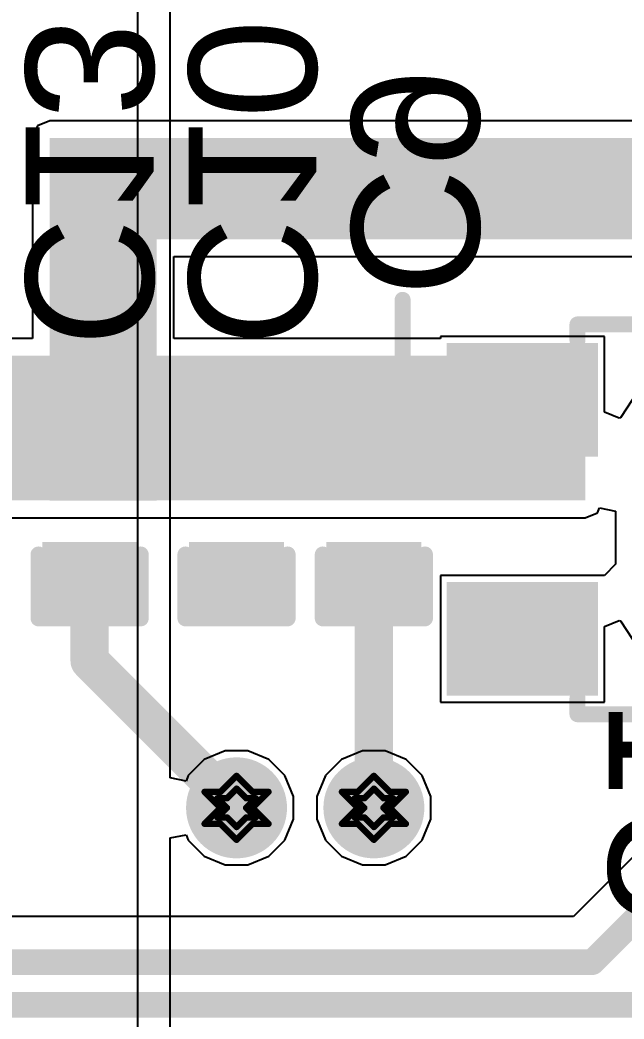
# Model space of a CAD drawing. Header units: inches. Extents: x -2.7 to 10.9, y -2.9 to 7.4.
# Drawn here: x 0.2682 to 0.4573, y -2.4041 to -2.0914 of the extents above; entities that cross this region are included whole.
import ezdxf

# ---------------------------------------------------------------- set-up
doc = ezdxf.new("R2010")
doc.units = ezdxf.units.IN
doc.header["$MEASUREMENT"] = 0
for name, color, linetype in [('Board Outline', 216, 'Continuous'), ('Bottom Layer', 5, 'Continuous'), ('Bottom Overlay', 54, 'Continuous'), ('Bottom Paste', 16, 'Continuous'), ('Bottom Solder', 6, 'Continuous'), ('Drill Drawing', 1, 'Continuous'), ('Layer 2', 16, 'Continuous'), ('Layer 3', 76, 'Continuous'), ('Top Layer', 1, 'Continuous'), ('Top Solder', 216, 'Continuous'), ('Via Holes', 16, 'Continuous')]:
    doc.layers.add(name, color=color, linetype=linetype)
doc.styles.add('Arial', font='', dxfattribs={"height": 0.2})
doc.styles.get('Arial').set_extended_font_data('Arial')

# ---------------------------------------------------------------- blocks, each defined once
blk = doc.blocks.new('SOT_25_5_B_140')
at = {"layer": 'Bottom Layer'}
for points in [[(-0.06692915, 0.05118115), (-0.02755905, 0.05118115), (-0.02755905, 0.02362205), (-0.06692915, 0.02362205)], [(0.02755905, 0.05118115), (0.06692915, 0.05118115), (0.06692915, 0.02362205), (0.02755905, 0.02362205)], [(-0.06692915, 0.01377955), (-0.02755905, 0.01377955), (-0.02755905, -0.01377955), (-0.06692915, -0.01377955)], [(-0.06692915, -0.02362205), (-0.02755905, -0.02362205), (-0.02755905, -0.05118115), (-0.06692915, -0.05118115)], [(0.02755905, -0.02362205), (0.06692915, -0.02362205), (0.06692915, -0.05118115), (0.02755905, -0.05118115)]]:
    blk.add_hatch(color=5, dxfattribs=at).paths.add_polyline_path(points)
at = {"layer": 'Bottom Paste'}
for points in [[(-0.06692915, 0.05118115), (-0.02755905, 0.05118115), (-0.02755905, 0.02362205), (-0.06692915, 0.02362205)], [(0.02755905, 0.05118115), (0.06692915, 0.05118115), (0.06692915, 0.02362205), (0.02755905, 0.02362205)], [(-0.06692915, 0.01377955), (-0.02755905, 0.01377955), (-0.02755905, -0.01377955), (-0.06692915, -0.01377955)], [(-0.06692915, -0.02362205), (-0.02755905, -0.02362205), (-0.02755905, -0.05118115), (-0.06692915, -0.05118115)], [(0.02755905, -0.02362205), (0.06692915, -0.02362205), (0.06692915, -0.05118115), (0.02755905, -0.05118115)]]:
    blk.add_hatch(color=16, dxfattribs=at).paths.add_polyline_path(points)
at = {"layer": 'Bottom Solder'}
for points in [[(-0.07092915, 0.05518115), (-0.02355905, 0.05518115), (-0.02355905, 0.01962205), (-0.07092915, 0.01962205)], [(0.02355905, 0.05518115), (0.07092915, 0.05518115), (0.07092915, 0.01962205), (0.02355905, 0.01962205)], [(-0.07092915, 0.01777955), (-0.02355905, 0.01777955), (-0.02355905, -0.01777955), (-0.07092915, -0.01777955)], [(-0.07092915, -0.01962205), (-0.02355905, -0.01962205), (-0.02355905, -0.05518115), (-0.07092915, -0.05518115)], [(0.02355905, -0.01962205), (0.07092915, -0.01962205), (0.07092915, -0.05518115), (0.02355905, -0.05518115)]]:
    blk.add_hatch(color=6, dxfattribs=at).paths.add_polyline_path(points)
at = {"layer": 'Bottom Overlay'}
for points in [[(-0.03, 0.061, 0.005, 0.005, 0), (-0.03, 0.056, 0.005, 0.005, 0)], [(0.03, 0.061, 0.005, 0.005, 0), (-0.03, 0.061, 0.005, 0.005, 0)], [(0.03, 0.061, 0.005, 0.005, 0), (0.03, 0.056, 0.005, 0.005, 0)], [(-0.078, -0.032, 0.005, 0.005, 0), (-0.078, -0.042, 0.005, 0.005, 0)], [(-0.073, -0.037, 0.005, 0.005, 0), (-0.078, -0.032, 0.005, 0.005, 0)], [(-0.073, -0.037, 0.005, 0.005, 0), (-0.078, -0.042, 0.005, 0.005, 0)], [(-0.03, -0.056, 0.005, 0.005, 0), (-0.03, -0.061, 0.005, 0.005, 0)], [(0.03, -0.056, 0.005, 0.005, 0), (0.03, -0.061, 0.005, 0.005, 0)], [(0.03, -0.061, 0.005, 0.005, 0), (-0.03, -0.061, 0.005, 0.005, 0)]]:
    blk.add_lwpolyline(points, format="xyseb", dxfattribs=at)
for points in [[(-0.03125, 0.061, 0.0025, 0.0025, 1), (-0.02875, 0.061, 0.0025, 0.0025, 1)], [(-0.03125, 0.061, 0.0025, 0.0025, 1), (-0.02875, 0.061, 0.0025, 0.0025, 1)], [(0.02875, 0.061, 0.0025, 0.0025, 1), (0.03125, 0.061, 0.0025, 0.0025, 1)], [(0.02875, 0.061, 0.0025, 0.0025, 1), (0.03125, 0.061, 0.0025, 0.0025, 1)], [(-0.03125, 0.056, 0.0025, 0.0025, 1), (-0.02875, 0.056, 0.0025, 0.0025, 1)], [(0.02875, 0.056, 0.0025, 0.0025, 1), (0.03125, 0.056, 0.0025, 0.0025, 1)], [(-0.07925, -0.032, 0.0025, 0.0025, 1), (-0.07675, -0.032, 0.0025, 0.0025, 1)], [(-0.07925, -0.032, 0.0025, 0.0025, 1), (-0.07675, -0.032, 0.0025, 0.0025, 1)], [(-0.07425, -0.037, 0.0025, 0.0025, 1), (-0.07175, -0.037, 0.0025, 0.0025, 1)], [(-0.07425, -0.037, 0.0025, 0.0025, 1), (-0.07175, -0.037, 0.0025, 0.0025, 1)], [(-0.07925, -0.042, 0.0025, 0.0025, 1), (-0.07675, -0.042, 0.0025, 0.0025, 1)], [(-0.07925, -0.042, 0.0025, 0.0025, 1), (-0.07675, -0.042, 0.0025, 0.0025, 1)], [(-0.03125, -0.056, 0.0025, 0.0025, 1), (-0.02875, -0.056, 0.0025, 0.0025, 1)], [(0.02875, -0.056, 0.0025, 0.0025, 1), (0.03125, -0.056, 0.0025, 0.0025, 1)], [(-0.03125, -0.061, 0.0025, 0.0025, 1), (-0.02875, -0.061, 0.0025, 0.0025, 1)], [(-0.03125, -0.061, 0.0025, 0.0025, 1), (-0.02875, -0.061, 0.0025, 0.0025, 1)], [(0.02875, -0.061, 0.0025, 0.0025, 1), (0.03125, -0.061, 0.0025, 0.0025, 1)], [(0.02875, -0.061, 0.0025, 0.0025, 1), (0.03125, -0.061, 0.0025, 0.0025, 1)]]:
    blk.add_lwpolyline(points, format="xyseb", close=True, dxfattribs=at)
blk = doc.blocks.new('C___0402_B_331')
at = {"layer": 'Bottom Layer'}
for points in [[(-0.009500000000000001, 0.0125), (-0.009499999999999998, -0.0125), (-0.0275, -0.0125), (-0.0275, 0.0125)], [(0.0275, 0.0125), (0.0275, -0.0125), (0.009500000000000001, -0.0125), (0.009499999999999998, 0.0125)]]:
    blk.add_hatch(color=5, dxfattribs=at).paths.add_polyline_path(points)
at = {"layer": 'Bottom Paste'}
for points in [[(-0.009500000000000001, 0.0125), (-0.009499999999999998, -0.0125), (-0.0275, -0.0125), (-0.0275, 0.0125)], [(0.0275, 0.0125), (0.0275, -0.0125), (0.009500000000000001, -0.0125), (0.009499999999999998, 0.0125)]]:
    blk.add_hatch(color=16, dxfattribs=at).paths.add_polyline_path(points)
at = {"layer": 'Bottom Solder'}
for points in [[(-0.007137800000000001, 0.0148622), (-0.007137799999999999, -0.0148622), (-0.0298622, -0.0148622), (-0.0298622, 0.0148622)], [(0.0298622, 0.0148622), (0.0298622, -0.0148622), (0.007137800000000001, -0.0148622), (0.007137799999999999, 0.0148622)]]:
    blk.add_hatch(color=6, dxfattribs=at).paths.add_polyline_path(points)
at = {"layer": 'Bottom Overlay'}
for points in [[(-0.031, 0.016, 0.005, 0.005, 0), (-0.031, -0.016, 0.005, 0.005, 0)], [(-0.031, 0.016, 0.005, 0.005, 0), (-0.011, 0.016, 0.005, 0.005, 0)], [(0.011, 0.016, 0.005, 0.005, 0), (0.031, 0.016, 0.005, 0.005, 0)], [(0.031, 0.016, 0.005, 0.005, 0), (0.031, -0.016, 0.005, 0.005, 0)], [(-0.031, -0.016, 0.005, 0.005, 0), (-0.011, -0.016, 0.005, 0.005, 0)], [(0.011, -0.016, 0.005, 0.005, 0), (0.031, -0.016, 0.005, 0.005, 0)]]:
    blk.add_lwpolyline(points, format="xyseb", dxfattribs=at)
for points in [[(-0.03225, 0.016, 0.0025, 0.0025, 1), (-0.02975, 0.016, 0.0025, 0.0025, 1)], [(-0.03225, 0.016, 0.0025, 0.0025, 1), (-0.02975, 0.016, 0.0025, 0.0025, 1)], [(-0.01225, 0.016, 0.0025, 0.0025, 1), (-0.00975, 0.016, 0.0025, 0.0025, 1)], [(0.00975, 0.016, 0.0025, 0.0025, 1), (0.01225, 0.016, 0.0025, 0.0025, 1)], [(0.02975, 0.016, 0.0025, 0.0025, 1), (0.03225, 0.016, 0.0025, 0.0025, 1)], [(0.02975, 0.016, 0.0025, 0.0025, 1), (0.03225, 0.016, 0.0025, 0.0025, 1)], [(-0.03225, -0.016, 0.0025, 0.0025, 1), (-0.02975, -0.016, 0.0025, 0.0025, 1)], [(-0.03225, -0.016, 0.0025, 0.0025, 1), (-0.02975, -0.016, 0.0025, 0.0025, 1)], [(-0.01225, -0.016, 0.0025, 0.0025, 1), (-0.00975, -0.016, 0.0025, 0.0025, 1)], [(0.00975, -0.016, 0.0025, 0.0025, 1), (0.01225, -0.016, 0.0025, 0.0025, 1)], [(0.02975, -0.016, 0.0025, 0.0025, 1), (0.03225, -0.016, 0.0025, 0.0025, 1)], [(0.02975, -0.016, 0.0025, 0.0025, 1), (0.03225, -0.016, 0.0025, 0.0025, 1)]]:
    blk.add_lwpolyline(points, format="xyseb", close=True, dxfattribs=at)
blk = doc.blocks.new('C___0402_B_334')
at = {"layer": 'Bottom Layer'}
for points in [[(-0.009500000000000001, 0.0125), (-0.009499999999999998, -0.0125), (-0.0275, -0.0125), (-0.0275, 0.0125)], [(0.0275, 0.0125), (0.0275, -0.0125), (0.009500000000000001, -0.0125), (0.009499999999999998, 0.0125)]]:
    blk.add_hatch(color=5, dxfattribs=at).paths.add_polyline_path(points)
at = {"layer": 'Bottom Paste'}
for points in [[(-0.009500000000000001, 0.0125), (-0.009499999999999998, -0.0125), (-0.0275, -0.0125), (-0.0275, 0.0125)], [(0.0275, 0.0125), (0.0275, -0.0125), (0.009500000000000001, -0.0125), (0.009499999999999998, 0.0125)]]:
    blk.add_hatch(color=16, dxfattribs=at).paths.add_polyline_path(points)
at = {"layer": 'Bottom Solder'}
for points in [[(-0.007137800000000001, 0.0148622), (-0.007137799999999999, -0.0148622), (-0.0298622, -0.0148622), (-0.0298622, 0.0148622)], [(0.0298622, 0.0148622), (0.0298622, -0.0148622), (0.007137800000000001, -0.0148622), (0.007137799999999999, 0.0148622)]]:
    blk.add_hatch(color=6, dxfattribs=at).paths.add_polyline_path(points)
at = {"layer": 'Bottom Overlay'}
for points in [[(-0.031, 0.016, 0.005, 0.005, 0), (-0.011, 0.016, 0.005, 0.005, 0)], [(-0.031, 0.016, 0.005, 0.005, 0), (-0.031, -0.016, 0.005, 0.005, 0)], [(0.011, 0.016, 0.005, 0.005, 0), (0.031, 0.016, 0.005, 0.005, 0)], [(0.031, 0.016, 0.005, 0.005, 0), (0.031, -0.016, 0.005, 0.005, 0)], [(-0.031, -0.016, 0.005, 0.005, 0), (-0.011, -0.016, 0.005, 0.005, 0)], [(0.011, -0.016, 0.005, 0.005, 0), (0.031, -0.016, 0.005, 0.005, 0)]]:
    blk.add_lwpolyline(points, format="xyseb", dxfattribs=at)
for points in [[(-0.03225, 0.016, 0.0025, 0.0025, 1), (-0.02975, 0.016, 0.0025, 0.0025, 1)], [(-0.03225, 0.016, 0.0025, 0.0025, 1), (-0.02975, 0.016, 0.0025, 0.0025, 1)], [(-0.01225, 0.016, 0.0025, 0.0025, 1), (-0.00975, 0.016, 0.0025, 0.0025, 1)], [(0.00975, 0.016, 0.0025, 0.0025, 1), (0.01225, 0.016, 0.0025, 0.0025, 1)], [(0.02975, 0.016, 0.0025, 0.0025, 1), (0.03225, 0.016, 0.0025, 0.0025, 1)], [(0.02975, 0.016, 0.0025, 0.0025, 1), (0.03225, 0.016, 0.0025, 0.0025, 1)], [(-0.03225, -0.016, 0.0025, 0.0025, 1), (-0.02975, -0.016, 0.0025, 0.0025, 1)], [(-0.03225, -0.016, 0.0025, 0.0025, 1), (-0.02975, -0.016, 0.0025, 0.0025, 1)], [(-0.01225, -0.016, 0.0025, 0.0025, 1), (-0.00975, -0.016, 0.0025, 0.0025, 1)], [(0.00975, -0.016, 0.0025, 0.0025, 1), (0.01225, -0.016, 0.0025, 0.0025, 1)], [(0.02975, -0.016, 0.0025, 0.0025, 1), (0.03225, -0.016, 0.0025, 0.0025, 1)], [(0.02975, -0.016, 0.0025, 0.0025, 1), (0.03225, -0.016, 0.0025, 0.0025, 1)]]:
    blk.add_lwpolyline(points, format="xyseb", close=True, dxfattribs=at)
blk = doc.blocks.new('C___0402_B_335')
at = {"layer": 'Bottom Layer'}
for points in [[(-0.009500000000000001, 0.0125), (-0.009499999999999998, -0.0125), (-0.0275, -0.0125), (-0.0275, 0.0125)], [(0.0275, 0.0125), (0.0275, -0.0125), (0.009500000000000001, -0.0125), (0.009499999999999998, 0.0125)]]:
    blk.add_hatch(color=5, dxfattribs=at).paths.add_polyline_path(points)
at = {"layer": 'Bottom Paste'}
for points in [[(-0.009500000000000001, 0.0125), (-0.009499999999999998, -0.0125), (-0.0275, -0.0125), (-0.0275, 0.0125)], [(0.0275, 0.0125), (0.0275, -0.0125), (0.009500000000000001, -0.0125), (0.009499999999999998, 0.0125)]]:
    blk.add_hatch(color=16, dxfattribs=at).paths.add_polyline_path(points)
at = {"layer": 'Bottom Solder'}
for points in [[(-0.007137800000000001, 0.0148622), (-0.007137799999999999, -0.0148622), (-0.0298622, -0.0148622), (-0.0298622, 0.0148622)], [(0.0298622, 0.0148622), (0.0298622, -0.0148622), (0.007137800000000001, -0.0148622), (0.007137799999999999, 0.0148622)]]:
    blk.add_hatch(color=6, dxfattribs=at).paths.add_polyline_path(points)
at = {"layer": 'Bottom Overlay'}
for points in [[(-0.031, 0.016, 0.005, 0.005, 0), (-0.031, -0.016, 0.005, 0.005, 0)], [(-0.031, 0.016, 0.005, 0.005, 0), (-0.011, 0.016, 0.005, 0.005, 0)], [(0.011, 0.016, 0.005, 0.005, 0), (0.031, 0.016, 0.005, 0.005, 0)], [(0.031, 0.016, 0.005, 0.005, 0), (0.031, -0.016, 0.005, 0.005, 0)], [(-0.031, -0.016, 0.005, 0.005, 0), (-0.011, -0.016, 0.005, 0.005, 0)], [(0.011, -0.016, 0.005, 0.005, 0), (0.031, -0.016, 0.005, 0.005, 0)]]:
    blk.add_lwpolyline(points, format="xyseb", dxfattribs=at)
for points in [[(-0.03225, 0.016, 0.0025, 0.0025, 1), (-0.02975, 0.016, 0.0025, 0.0025, 1)], [(-0.03225, 0.016, 0.0025, 0.0025, 1), (-0.02975, 0.016, 0.0025, 0.0025, 1)], [(-0.01225, 0.016, 0.0025, 0.0025, 1), (-0.00975, 0.016, 0.0025, 0.0025, 1)], [(0.00975, 0.016, 0.0025, 0.0025, 1), (0.01225, 0.016, 0.0025, 0.0025, 1)], [(0.02975, 0.016, 0.0025, 0.0025, 1), (0.03225, 0.016, 0.0025, 0.0025, 1)], [(0.02975, 0.016, 0.0025, 0.0025, 1), (0.03225, 0.016, 0.0025, 0.0025, 1)], [(-0.03225, -0.016, 0.0025, 0.0025, 1), (-0.02975, -0.016, 0.0025, 0.0025, 1)], [(-0.03225, -0.016, 0.0025, 0.0025, 1), (-0.02975, -0.016, 0.0025, 0.0025, 1)], [(-0.01225, -0.016, 0.0025, 0.0025, 1), (-0.00975, -0.016, 0.0025, 0.0025, 1)], [(0.00975, -0.016, 0.0025, 0.0025, 1), (0.01225, -0.016, 0.0025, 0.0025, 1)], [(0.02975, -0.016, 0.0025, 0.0025, 1), (0.03225, -0.016, 0.0025, 0.0025, 1)], [(0.02975, -0.016, 0.0025, 0.0025, 1), (0.03225, -0.016, 0.0025, 0.0025, 1)]]:
    blk.add_lwpolyline(points, format="xyseb", close=True, dxfattribs=at)

msp = doc.modelspace()

# ---------------------------------------------------------------- hatches: boundary and pattern name
at = {"layer": 'Bottom Layer'}
for points in [[(0.2774936, -2.241812), (0.3109994, -2.241812), (0.3109994, -2.1283812), (0.2774936, -2.1283812)], [(0.2774937, -2.1283805), (0.2774937, -2.1600213), (0.6363097, -2.1600213), (0.6363097, -2.1283805)], [(0.2331826, -2.2417905), (0.4451904, -2.2417905), (0.4451904, -2.1965149), (0.2331826, -2.1965149)]]:
    msp.add_hatch(color=5, dxfattribs=at).paths.add_polyline_path(points)
h = msp.add_hatch(color=5, dxfattribs=at)
edge = h.paths.add_edge_path()
edge.add_arc((0.3359968, -2.338), 0.011811, 0, 360)
h = msp.add_hatch(color=5, dxfattribs=at)
edge = h.paths.add_edge_path()
edge.add_arc((0.379, -2.338), 0.011811, 0, 360)
at = {"layer": 'Bottom Solder'}
h = msp.add_hatch(color=6, dxfattribs=at)
edge = h.paths.add_edge_path()
edge.add_arc((0.3359968, -2.338), 0.015811, 0, 360)
h = msp.add_hatch(color=6, dxfattribs=at)
edge = h.paths.add_edge_path()
edge.add_arc((0.379, -2.338), 0.015811, 0, 360)
at = {"layer": 'Layer 2'}
h = msp.add_hatch(color=16, dxfattribs=at)
edge = h.paths.add_edge_path()
edge.add_arc((0.3359968, -2.338), 0.011811, 0, 360)
h = msp.add_hatch(color=16, dxfattribs=at)
edge = h.paths.add_edge_path()
edge.add_arc((0.379, -2.338), 0.011811, 0, 360)
at = {"layer": 'Layer 3'}
h = msp.add_hatch(color=76, dxfattribs=at)
edge = h.paths.add_edge_path()
edge.add_arc((0.3359968, -2.338), 0.011811, 0, 360)
h = msp.add_hatch(color=76, dxfattribs=at)
edge = h.paths.add_edge_path()
edge.add_arc((0.379, -2.338), 0.011811, 0, 360)
at = {"layer": 'Top Layer'}
h = msp.add_hatch(color=1, dxfattribs=at)
edge = h.paths.add_edge_path()
edge.add_arc((0.3359968, -2.338), 0.011811, 0, 360)
h = msp.add_hatch(color=1, dxfattribs=at)
edge = h.paths.add_edge_path()
edge.add_arc((0.379, -2.338), 0.011811, 0, 360)
at = {"layer": 'Top Solder'}
h = msp.add_hatch(color=216, dxfattribs=at)
edge = h.paths.add_edge_path()
edge.add_arc((0.3359968, -2.338), 0.015811, 0, 360)
h = msp.add_hatch(color=216, dxfattribs=at)
edge = h.paths.add_edge_path()
edge.add_arc((0.379, -2.338), 0.015811, 0, 360)
at = {"layer": 'Via Holes'}
h = msp.add_hatch(color=7, dxfattribs=at)
edge = h.paths.add_edge_path()
edge.add_arc((0.3359968, -2.338), 0.0059055, 0, 360)
h = msp.add_hatch(color=7, dxfattribs=at)
edge = h.paths.add_edge_path()
edge.add_arc((0.379, -2.338), 0.0059055, 0, 360)

# ---------------------------------------------------------------- linework, layer by layer
at = {"layer": 'Board Outline'}
msp.add_lwpolyline([(2.8441163, -0.2412485, 0.005, 0.005, -0.7418930096679136), (-2.4996913, -1.3779516, 0.005, 0.005, 0)], format="xyseb", dxfattribs=at)
at = {"layer": 'Bottom Layer'}
for p, q in [((0.2774937, -2.1229685), (0.2736668, -2.1245536)), ((0.6061826, -2.1229685), (0.2774937, -2.1229685)), ((0.2736668, -2.1245536), (0.2720817, -2.1283805)), ((0.2720817, -2.1283809), (0.2720816, -2.1283811)), ((0.2720816, -2.1283811), (0.2720816, -2.1911028)), ((0.2720817, -2.1283805), (0.2720817, -2.1283809)), ((0.3164114, -2.1911028), (0.3164114, -2.1654333)), ((0.3164114, -2.1654333), (0.6363097, -2.1654333)), ((0.2720816, -2.1911028), (0.2331826, -2.1911028)), ((0.3998204, -2.1911028), (0.3164114, -2.1911028)), ((0.4511904, -2.1905149), (0.3998204, -2.1905149)), ((0.3998204, -2.1905149), (0.3998204, -2.1911028)), ((0.4511904, -2.2142077), (0.4511904, -2.1905149)), ((0.46001, -2.2102434), (0.4561904, -2.2159596)), ((0.4558183, -2.2160264), (0.4511904, -2.2142077)), ((0.4561904, -2.2159596), (0.4558183, -2.2160264)), ((0.4490174, -2.2456174), (0.4496346, -2.2441274)), ((0.4496346, -2.2441274), (0.4546346, -2.2451219)), ((0.2628046, -2.2472025), (0.2774417, -2.2472025)), ((0.2774417, -2.2472025), (0.2774936, -2.247224)), ((0.2774936, -2.247224), (0.3109994, -2.247224)), ((0.3109994, -2.247224), (0.3110513, -2.2472025)), ((0.3110513, -2.2472025), (0.4451905, -2.2472025)), ((0.4451905, -2.2472025), (0.4490174, -2.2456174)), ((0.4546346, -2.2451219), (0.4546346, -2.2617447)), ((0.4546346, -2.2617447), (0.4511904, -2.265318)), ((0.4496345, -2.2653181), (0.3998204, -2.2653181)), ((0.3998204, -2.2653181), (0.3998204, -2.3048771)), ((0.4511904, -2.265318), (0.4496345, -2.2653181)), ((0.4511904, -2.2811941), (0.4558183, -2.2793754)), ((0.4558183, -2.2793754), (0.4561904, -2.2794422)), ((0.4561904, -2.2794422), (0.46001, -2.2851584)), ((0.4511904, -2.3048771), (0.4511904, -2.2811941)), ((0.3998204, -2.3048771), (0.4511904, -2.3048771))]:
    msp.add_line(p, q, dxfattribs=at)
for points in [[(0.2899936, -2.2919968, 0.012, 0.012, 0), (0.2899936, -2.266196, 0.012, 0.012, 0)], [(0.3789936, -2.266196, 0.012, 0.012, 0), (0.3789968, -2.2661992, 0.012, 0.012, 0)], [(0.3789968, -2.3379968, 0.012, 0.012, 0), (0.3789968, -2.2661992, 0.012, 0.012, 0)], [(0.2899936, -2.2919968, 0.012, 0.012, 0), (0.3359968, -2.338, 0.012, 0.012, 0)], [(0.3789968, -2.3379968, 0.012, 0.012, 0), (0.379, -2.338, 0.012, 0.012, 0)]]:
    msp.add_lwpolyline(points, format="xyseb", dxfattribs=at)
for points in [[(0.2869936, -2.266196, 0.006, 0.006, 1), (0.2929936, -2.266196, 0.006, 0.006, 1)], [(0.3759936, -2.266196, 0.006, 0.006, 1), (0.3819936, -2.266196, 0.006, 0.006, 1)], [(0.3759968, -2.2661992, 0.006, 0.006, 1), (0.3819968, -2.2661992, 0.006, 0.006, 1)], [(0.3759968, -2.2661992, 0.006, 0.006, 1), (0.3819968, -2.2661992, 0.006, 0.006, 1)], [(0.2869936, -2.2919968, 0.006, 0.006, 1), (0.2929936, -2.2919968, 0.006, 0.006, 1)], [(0.2869936, -2.2919968, 0.006, 0.006, 1), (0.2929936, -2.2919968, 0.006, 0.006, 1)], [(0.3329968, -2.338, 0.006, 0.006, 1), (0.3389968, -2.338, 0.006, 0.006, 1)], [(0.3759968, -2.3379968, 0.006, 0.006, 1), (0.3819968, -2.3379968, 0.006, 0.006, 1)], [(0.3759968, -2.3379968, 0.006, 0.006, 1), (0.3819968, -2.3379968, 0.006, 0.006, 1)], [(0.376, -2.338, 0.006, 0.006, 1), (0.382, -2.338, 0.006, 0.006, 1)]]:
    msp.add_lwpolyline(points, format="xyseb", close=True, dxfattribs=at)
at = {"layer": 'Bottom Overlay'}
for points in [[(0.388, -2.217, 0.005, 0.005, 0), (0.388, -2.179, 0.005, 0.005, 0)], [(0.2899936, -2.216696, 0.005, 0.005, 0), (0.2899936, -2.2010122, 0.005, 0.005, 0)], [(0.3359936, -2.216696, 0.005, 0.005, 0), (0.3359936, -2.2010122, 0.005, 0.005, 0)]]:
    msp.add_lwpolyline(points, format="xyseb", dxfattribs=at)
for points in [[(0.38675, -2.179, 0.0025, 0.0025, 1), (0.38925, -2.179, 0.0025, 0.0025, 1)], [(0.2887436, -2.2010122, 0.0025, 0.0025, 1), (0.2912436, -2.2010122, 0.0025, 0.0025, 1)], [(0.3347436, -2.2010122, 0.0025, 0.0025, 1), (0.3372436, -2.2010122, 0.0025, 0.0025, 1)], [(0.2887436, -2.216696, 0.0025, 0.0025, 1), (0.2912436, -2.216696, 0.0025, 0.0025, 1)], [(0.3347436, -2.216696, 0.0025, 0.0025, 1), (0.3372436, -2.216696, 0.0025, 0.0025, 1)], [(0.38675, -2.217, 0.0025, 0.0025, 1), (0.38925, -2.217, 0.0025, 0.0025, 1)]]:
    msp.add_lwpolyline(points, format="xyseb", close=True, dxfattribs=at)
at = {"layer": 'Drill Drawing'}
for points in [[(0.3309968, -2.333, 0.002, 0.002, 0), (0.3359968, -2.328, 0.002, 0.002, 0)], [(0.3359968, -2.328, 0.002, 0.002, 0), (0.3409968, -2.333, 0.002, 0.002, 0)], [(0.374, -2.333, 0.002, 0.002, 0), (0.379, -2.328, 0.002, 0.002, 0)], [(0.379, -2.328, 0.002, 0.002, 0), (0.384, -2.333, 0.002, 0.002, 0)], [(0.3259968, -2.333, 0.002, 0.002, 0), (0.3309968, -2.338, 0.002, 0.002, 0)], [(0.3259968, -2.333, 0.002, 0.002, 0), (0.3309968, -2.333, 0.002, 0.002, 0)], [(0.3329968, -2.335, 0.002, 0.002, 0), (0.3359968, -2.332, 0.002, 0.002, 0)], [(0.3359968, -2.332, 0.002, 0.002, 0), (0.3389968, -2.335, 0.002, 0.002, 0)], [(0.3409968, -2.333, 0.002, 0.002, 0), (0.3459968, -2.333, 0.002, 0.002, 0)], [(0.3409968, -2.338, 0.002, 0.002, 0), (0.3459968, -2.333, 0.002, 0.002, 0)], [(0.369, -2.333, 0.002, 0.002, 0), (0.374, -2.338, 0.002, 0.002, 0)], [(0.369, -2.333, 0.002, 0.002, 0), (0.374, -2.333, 0.002, 0.002, 0)], [(0.376, -2.335, 0.002, 0.002, 0), (0.379, -2.332, 0.002, 0.002, 0)], [(0.379, -2.332, 0.002, 0.002, 0), (0.382, -2.335, 0.002, 0.002, 0)], [(0.384, -2.333, 0.002, 0.002, 0), (0.389, -2.333, 0.002, 0.002, 0)], [(0.384, -2.338, 0.002, 0.002, 0), (0.389, -2.333, 0.002, 0.002, 0)], [(0.3299968, -2.335, 0.002, 0.002, 0), (0.3329968, -2.338, 0.002, 0.002, 0)], [(0.3299968, -2.335, 0.002, 0.002, 0), (0.3329968, -2.335, 0.002, 0.002, 0)], [(0.3389968, -2.335, 0.002, 0.002, 0), (0.3419968, -2.335, 0.002, 0.002, 0)], [(0.3389968, -2.338, 0.002, 0.002, 0), (0.3419968, -2.335, 0.002, 0.002, 0)], [(0.373, -2.335, 0.002, 0.002, 0), (0.376, -2.338, 0.002, 0.002, 0)], [(0.373, -2.335, 0.002, 0.002, 0), (0.376, -2.335, 0.002, 0.002, 0)], [(0.382, -2.335, 0.002, 0.002, 0), (0.385, -2.335, 0.002, 0.002, 0)], [(0.382, -2.338, 0.002, 0.002, 0), (0.385, -2.335, 0.002, 0.002, 0)], [(0.3259968, -2.343, 0.002, 0.002, 0), (0.3309968, -2.338, 0.002, 0.002, 0)], [(0.3299968, -2.341, 0.002, 0.002, 0), (0.3329968, -2.338, 0.002, 0.002, 0)], [(0.3389968, -2.338, 0.002, 0.002, 0), (0.3419968, -2.341, 0.002, 0.002, 0)], [(0.3409968, -2.338, 0.002, 0.002, 0), (0.3459968, -2.343, 0.002, 0.002, 0)], [(0.369, -2.343, 0.002, 0.002, 0), (0.374, -2.338, 0.002, 0.002, 0)], [(0.373, -2.341, 0.002, 0.002, 0), (0.376, -2.338, 0.002, 0.002, 0)], [(0.382, -2.338, 0.002, 0.002, 0), (0.385, -2.341, 0.002, 0.002, 0)], [(0.384, -2.338, 0.002, 0.002, 0), (0.389, -2.343, 0.002, 0.002, 0)], [(0.3259968, -2.343, 0.002, 0.002, 0), (0.3309968, -2.343, 0.002, 0.002, 0)], [(0.3299968, -2.341, 0.002, 0.002, 0), (0.3329968, -2.341, 0.002, 0.002, 0)], [(0.3309968, -2.343, 0.002, 0.002, 0), (0.3359968, -2.348, 0.002, 0.002, 0)], [(0.3329968, -2.341, 0.002, 0.002, 0), (0.3359968, -2.344, 0.002, 0.002, 0)], [(0.3359968, -2.344, 0.002, 0.002, 0), (0.3389968, -2.341, 0.002, 0.002, 0)], [(0.3359968, -2.348, 0.002, 0.002, 0), (0.3409968, -2.343, 0.002, 0.002, 0)], [(0.3389968, -2.341, 0.002, 0.002, 0), (0.3419968, -2.341, 0.002, 0.002, 0)], [(0.3409968, -2.343, 0.002, 0.002, 0), (0.3459968, -2.343, 0.002, 0.002, 0)], [(0.369, -2.343, 0.002, 0.002, 0), (0.374, -2.343, 0.002, 0.002, 0)], [(0.373, -2.341, 0.002, 0.002, 0), (0.376, -2.341, 0.002, 0.002, 0)], [(0.374, -2.343, 0.002, 0.002, 0), (0.379, -2.348, 0.002, 0.002, 0)], [(0.376, -2.341, 0.002, 0.002, 0), (0.379, -2.344, 0.002, 0.002, 0)], [(0.379, -2.344, 0.002, 0.002, 0), (0.382, -2.341, 0.002, 0.002, 0)], [(0.379, -2.348, 0.002, 0.002, 0), (0.384, -2.343, 0.002, 0.002, 0)], [(0.382, -2.341, 0.002, 0.002, 0), (0.385, -2.341, 0.002, 0.002, 0)], [(0.384, -2.343, 0.002, 0.002, 0), (0.389, -2.343, 0.002, 0.002, 0)]]:
    msp.add_lwpolyline(points, format="xyseb", dxfattribs=at)
for points in [[(0.3354968, -2.328, 0.001, 0.001, 1), (0.3364968, -2.328, 0.001, 0.001, 1)], [(0.3354968, -2.328, 0.001, 0.001, 1), (0.3364968, -2.328, 0.001, 0.001, 1)], [(0.3785, -2.328, 0.001, 0.001, 1), (0.3795, -2.328, 0.001, 0.001, 1)], [(0.3785, -2.328, 0.001, 0.001, 1), (0.3795, -2.328, 0.001, 0.001, 1)], [(0.3254968, -2.333, 0.001, 0.001, 1), (0.3264968, -2.333, 0.001, 0.001, 1)], [(0.3254968, -2.333, 0.001, 0.001, 1), (0.3264968, -2.333, 0.001, 0.001, 1)], [(0.3304968, -2.333, 0.001, 0.001, 1), (0.3314968, -2.333, 0.001, 0.001, 1)], [(0.3304968, -2.333, 0.001, 0.001, 1), (0.3314968, -2.333, 0.001, 0.001, 1)], [(0.3354968, -2.332, 0.001, 0.001, 1), (0.3364968, -2.332, 0.001, 0.001, 1)], [(0.3354968, -2.332, 0.001, 0.001, 1), (0.3364968, -2.332, 0.001, 0.001, 1)], [(0.3404968, -2.333, 0.001, 0.001, 1), (0.3414968, -2.333, 0.001, 0.001, 1)], [(0.3404968, -2.333, 0.001, 0.001, 1), (0.3414968, -2.333, 0.001, 0.001, 1)], [(0.3454968, -2.333, 0.001, 0.001, 1), (0.3464968, -2.333, 0.001, 0.001, 1)], [(0.3454968, -2.333, 0.001, 0.001, 1), (0.3464968, -2.333, 0.001, 0.001, 1)], [(0.3685, -2.333, 0.001, 0.001, 1), (0.3695, -2.333, 0.001, 0.001, 1)], [(0.3685, -2.333, 0.001, 0.001, 1), (0.3695, -2.333, 0.001, 0.001, 1)], [(0.3735, -2.333, 0.001, 0.001, 1), (0.3745, -2.333, 0.001, 0.001, 1)], [(0.3735, -2.333, 0.001, 0.001, 1), (0.3745, -2.333, 0.001, 0.001, 1)], [(0.3785, -2.332, 0.001, 0.001, 1), (0.3795, -2.332, 0.001, 0.001, 1)], [(0.3785, -2.332, 0.001, 0.001, 1), (0.3795, -2.332, 0.001, 0.001, 1)], [(0.3835, -2.333, 0.001, 0.001, 1), (0.3845, -2.333, 0.001, 0.001, 1)], [(0.3835, -2.333, 0.001, 0.001, 1), (0.3845, -2.333, 0.001, 0.001, 1)], [(0.3885, -2.333, 0.001, 0.001, 1), (0.3895, -2.333, 0.001, 0.001, 1)], [(0.3885, -2.333, 0.001, 0.001, 1), (0.3895, -2.333, 0.001, 0.001, 1)], [(0.3294968, -2.335, 0.001, 0.001, 1), (0.3304968, -2.335, 0.001, 0.001, 1)], [(0.3294968, -2.335, 0.001, 0.001, 1), (0.3304968, -2.335, 0.001, 0.001, 1)], [(0.3324968, -2.335, 0.001, 0.001, 1), (0.3334968, -2.335, 0.001, 0.001, 1)], [(0.3324968, -2.335, 0.001, 0.001, 1), (0.3334968, -2.335, 0.001, 0.001, 1)], [(0.3384968, -2.335, 0.001, 0.001, 1), (0.3394968, -2.335, 0.001, 0.001, 1)], [(0.3384968, -2.335, 0.001, 0.001, 1), (0.3394968, -2.335, 0.001, 0.001, 1)], [(0.3414968, -2.335, 0.001, 0.001, 1), (0.3424968, -2.335, 0.001, 0.001, 1)], [(0.3414968, -2.335, 0.001, 0.001, 1), (0.3424968, -2.335, 0.001, 0.001, 1)], [(0.3725, -2.335, 0.001, 0.001, 1), (0.3735, -2.335, 0.001, 0.001, 1)], [(0.3725, -2.335, 0.001, 0.001, 1), (0.3735, -2.335, 0.001, 0.001, 1)], [(0.3755, -2.335, 0.001, 0.001, 1), (0.3765, -2.335, 0.001, 0.001, 1)], [(0.3755, -2.335, 0.001, 0.001, 1), (0.3765, -2.335, 0.001, 0.001, 1)], [(0.3815, -2.335, 0.001, 0.001, 1), (0.3825, -2.335, 0.001, 0.001, 1)], [(0.3815, -2.335, 0.001, 0.001, 1), (0.3825, -2.335, 0.001, 0.001, 1)], [(0.3845, -2.335, 0.001, 0.001, 1), (0.3855, -2.335, 0.001, 0.001, 1)], [(0.3845, -2.335, 0.001, 0.001, 1), (0.3855, -2.335, 0.001, 0.001, 1)], [(0.3304968, -2.338, 0.001, 0.001, 1), (0.3314968, -2.338, 0.001, 0.001, 1)], [(0.3304968, -2.338, 0.001, 0.001, 1), (0.3314968, -2.338, 0.001, 0.001, 1)], [(0.3324968, -2.338, 0.001, 0.001, 1), (0.3334968, -2.338, 0.001, 0.001, 1)], [(0.3324968, -2.338, 0.001, 0.001, 1), (0.3334968, -2.338, 0.001, 0.001, 1)], [(0.3384968, -2.338, 0.001, 0.001, 1), (0.3394968, -2.338, 0.001, 0.001, 1)], [(0.3384968, -2.338, 0.001, 0.001, 1), (0.3394968, -2.338, 0.001, 0.001, 1)], [(0.3404968, -2.338, 0.001, 0.001, 1), (0.3414968, -2.338, 0.001, 0.001, 1)], [(0.3404968, -2.338, 0.001, 0.001, 1), (0.3414968, -2.338, 0.001, 0.001, 1)], [(0.3735, -2.338, 0.001, 0.001, 1), (0.3745, -2.338, 0.001, 0.001, 1)], [(0.3735, -2.338, 0.001, 0.001, 1), (0.3745, -2.338, 0.001, 0.001, 1)], [(0.3755, -2.338, 0.001, 0.001, 1), (0.3765, -2.338, 0.001, 0.001, 1)], [(0.3755, -2.338, 0.001, 0.001, 1), (0.3765, -2.338, 0.001, 0.001, 1)], [(0.3815, -2.338, 0.001, 0.001, 1), (0.3825, -2.338, 0.001, 0.001, 1)], [(0.3815, -2.338, 0.001, 0.001, 1), (0.3825, -2.338, 0.001, 0.001, 1)], [(0.3835, -2.338, 0.001, 0.001, 1), (0.3845, -2.338, 0.001, 0.001, 1)], [(0.3835, -2.338, 0.001, 0.001, 1), (0.3845, -2.338, 0.001, 0.001, 1)], [(0.3254968, -2.343, 0.001, 0.001, 1), (0.3264968, -2.343, 0.001, 0.001, 1)], [(0.3254968, -2.343, 0.001, 0.001, 1), (0.3264968, -2.343, 0.001, 0.001, 1)], [(0.3294968, -2.341, 0.001, 0.001, 1), (0.3304968, -2.341, 0.001, 0.001, 1)], [(0.3294968, -2.341, 0.001, 0.001, 1), (0.3304968, -2.341, 0.001, 0.001, 1)], [(0.3304968, -2.343, 0.001, 0.001, 1), (0.3314968, -2.343, 0.001, 0.001, 1)], [(0.3304968, -2.343, 0.001, 0.001, 1), (0.3314968, -2.343, 0.001, 0.001, 1)], [(0.3324968, -2.341, 0.001, 0.001, 1), (0.3334968, -2.341, 0.001, 0.001, 1)], [(0.3324968, -2.341, 0.001, 0.001, 1), (0.3334968, -2.341, 0.001, 0.001, 1)], [(0.3384968, -2.341, 0.001, 0.001, 1), (0.3394968, -2.341, 0.001, 0.001, 1)], [(0.3384968, -2.341, 0.001, 0.001, 1), (0.3394968, -2.341, 0.001, 0.001, 1)], [(0.3404968, -2.343, 0.001, 0.001, 1), (0.3414968, -2.343, 0.001, 0.001, 1)], [(0.3404968, -2.343, 0.001, 0.001, 1), (0.3414968, -2.343, 0.001, 0.001, 1)], [(0.3414968, -2.341, 0.001, 0.001, 1), (0.3424968, -2.341, 0.001, 0.001, 1)], [(0.3414968, -2.341, 0.001, 0.001, 1), (0.3424968, -2.341, 0.001, 0.001, 1)], [(0.3454968, -2.343, 0.001, 0.001, 1), (0.3464968, -2.343, 0.001, 0.001, 1)], [(0.3454968, -2.343, 0.001, 0.001, 1), (0.3464968, -2.343, 0.001, 0.001, 1)], [(0.3685, -2.343, 0.001, 0.001, 1), (0.3695, -2.343, 0.001, 0.001, 1)], [(0.3685, -2.343, 0.001, 0.001, 1), (0.3695, -2.343, 0.001, 0.001, 1)], [(0.3725, -2.341, 0.001, 0.001, 1), (0.3735, -2.341, 0.001, 0.001, 1)], [(0.3725, -2.341, 0.001, 0.001, 1), (0.3735, -2.341, 0.001, 0.001, 1)], [(0.3735, -2.343, 0.001, 0.001, 1), (0.3745, -2.343, 0.001, 0.001, 1)], [(0.3735, -2.343, 0.001, 0.001, 1), (0.3745, -2.343, 0.001, 0.001, 1)], [(0.3755, -2.341, 0.001, 0.001, 1), (0.3765, -2.341, 0.001, 0.001, 1)], [(0.3755, -2.341, 0.001, 0.001, 1), (0.3765, -2.341, 0.001, 0.001, 1)], [(0.3815, -2.341, 0.001, 0.001, 1), (0.3825, -2.341, 0.001, 0.001, 1)], [(0.3815, -2.341, 0.001, 0.001, 1), (0.3825, -2.341, 0.001, 0.001, 1)], [(0.3835, -2.343, 0.001, 0.001, 1), (0.3845, -2.343, 0.001, 0.001, 1)], [(0.3835, -2.343, 0.001, 0.001, 1), (0.3845, -2.343, 0.001, 0.001, 1)], [(0.3845, -2.341, 0.001, 0.001, 1), (0.3855, -2.341, 0.001, 0.001, 1)], [(0.3845, -2.341, 0.001, 0.001, 1), (0.3855, -2.341, 0.001, 0.001, 1)], [(0.3885, -2.343, 0.001, 0.001, 1), (0.3895, -2.343, 0.001, 0.001, 1)], [(0.3885, -2.343, 0.001, 0.001, 1), (0.3895, -2.343, 0.001, 0.001, 1)], [(0.3354968, -2.344, 0.001, 0.001, 1), (0.3364968, -2.344, 0.001, 0.001, 1)], [(0.3354968, -2.344, 0.001, 0.001, 1), (0.3364968, -2.344, 0.001, 0.001, 1)], [(0.3785, -2.344, 0.001, 0.001, 1), (0.3795, -2.344, 0.001, 0.001, 1)], [(0.3785, -2.344, 0.001, 0.001, 1), (0.3795, -2.344, 0.001, 0.001, 1)], [(0.3354968, -2.348, 0.001, 0.001, 1), (0.3364968, -2.348, 0.001, 0.001, 1)], [(0.3354968, -2.348, 0.001, 0.001, 1), (0.3364968, -2.348, 0.001, 0.001, 1)], [(0.3785, -2.348, 0.001, 0.001, 1), (0.3795, -2.348, 0.001, 0.001, 1)], [(0.3785, -2.348, 0.001, 0.001, 1), (0.3795, -2.348, 0.001, 0.001, 1)]]:
    msp.add_lwpolyline(points, format="xyseb", close=True, dxfattribs=at)
at = {"layer": 'Layer 3'}
for p, q in [((0.3049999, -2.049), (0.3049998, -2.4299905)), ((0.3151957, -2.3286102), (0.3151958, -2.0788616)), ((0.3259077, -2.3229006), (0.3208974, -2.3279109)), ((0.332454, -2.320189), (0.3259077, -2.3229006)), ((0.3395396, -2.320189), (0.332454, -2.320189)), ((0.3460859, -2.3229006), (0.3395396, -2.320189)), ((0.3510962, -2.3279109), (0.3460859, -2.3229006)), ((0.3689109, -2.3229006), (0.3639006, -2.3279109)), ((0.3754572, -2.320189), (0.3689109, -2.3229006)), ((0.3825428, -2.320189), (0.3754572, -2.320189)), ((0.3890891, -2.3229006), (0.3825428, -2.320189)), ((0.3940994, -2.3279109), (0.3890891, -2.3229006)), ((0.3201958, -2.3296048), (0.3151957, -2.3286102)), ((0.3208974, -2.3279109), (0.3201958, -2.3296048)), ((0.3538078, -2.3344572), (0.3510962, -2.3279109)), ((0.3639006, -2.3279109), (0.361189, -2.3344572)), ((0.396811, -2.3344572), (0.3940994, -2.3279109)), ((0.3538078, -2.3415428), (0.3538078, -2.3344572)), ((0.361189, -2.3344572), (0.361189, -2.3415428)), ((0.396811, -2.3415428), (0.396811, -2.3344572)), ((0.3510962, -2.3480891), (0.3538078, -2.3415428)), ((0.361189, -2.3415428), (0.3639006, -2.3480891)), ((0.3940994, -2.3480891), (0.396811, -2.3415428)), ((0.3151957, -2.3473898), (0.3201957, -2.3463952)), ((0.3151957, -2.4299905), (0.3151957, -2.3473898)), ((0.3201957, -2.3463952), (0.3208974, -2.3480891)), ((0.3208974, -2.3480891), (0.3259077, -2.3530994)), ((0.3460859, -2.3530994), (0.3510962, -2.3480891)), ((0.3639006, -2.3480891), (0.3689109, -2.3530994)), ((0.3890891, -2.3530994), (0.3940994, -2.3480891)), ((0.3259077, -2.3530994), (0.332454, -2.355811)), ((0.3395396, -2.355811), (0.3460859, -2.3530994)), ((0.3689109, -2.3530994), (0.3754572, -2.355811)), ((0.3825428, -2.355811), (0.3890891, -2.3530994)), ((0.332454, -2.355811), (0.3395396, -2.355811)), ((0.3754572, -2.355811), (0.3825428, -2.355811))]:
    msp.add_line(p, q, dxfattribs=at)
at = {"layer": 'Top Layer'}
for p, q in [((0.4773347, -2.3361734), (0.4414635, -2.3720445)), ((0.4414635, -2.3720445), (0.1238942, -2.3720445))]:
    msp.add_line(p, q, dxfattribs=at)
for points in [[(0.4473762, -2.3863188, 0.008, 0.008, 0), (0.491609, -2.342086, 0.008, 0.008, 0)], [(0.1238937, -2.3863188, 0.008, 0.008, 0), (0.4473762, -2.3863188, 0.008, 0.008, 0)], [(0.1338279, -2.3996902, 0.008, 0.008, 0), (0.4619181, -2.3996902, 0.008, 0.008, 0)]]:
    msp.add_lwpolyline(points, format="xyseb", dxfattribs=at)
msp.add_lwpolyline([(0.4453762, -2.3863188, 0.004, 0.004, 1), (0.4493762, -2.3863188, 0.004, 0.004, 1)], format="xyseb", close=True, dxfattribs=at)
msp.add_lwpolyline([(0.4453762, -2.3863188, 0.004, 0.004, 1), (0.4493762, -2.3863188, 0.004, 0.004, 1)], format="xyseb", close=True, dxfattribs=at)

# ---------------------------------------------------------------- block references
for name, p, rotation in [('SOT_25_5_B_140', (0.4727495, -2.247696), 180), ('C___0402_B_331', (0.2899936, -2.247696), 90), ('C___0402_B_334', (0.3359936, -2.247696), 90), ('C___0402_B_335', (0.3789936, -2.247696), 90)]:
    msp.add_blockref(name, p, dxfattribs=dict(rotation=rotation))

# ---------------------------------------------------------------- texts
at = {"layer": 'Bottom Overlay', "style": 'Arial', "text_generation_flag": 2}
for s, p in [('C13', (0.2700001, -2.1936798)), ('C10', (0.3210001, -2.1936798)), ('C9', (0.3720001, -2.1780185)), ('U1', (0.4525119, -2.3766765))]:
    msp.add_text(s, height=0.04, rotation=270, dxfattribs=at).set_placement(p)

doc.saveas('drawing.dxf')
